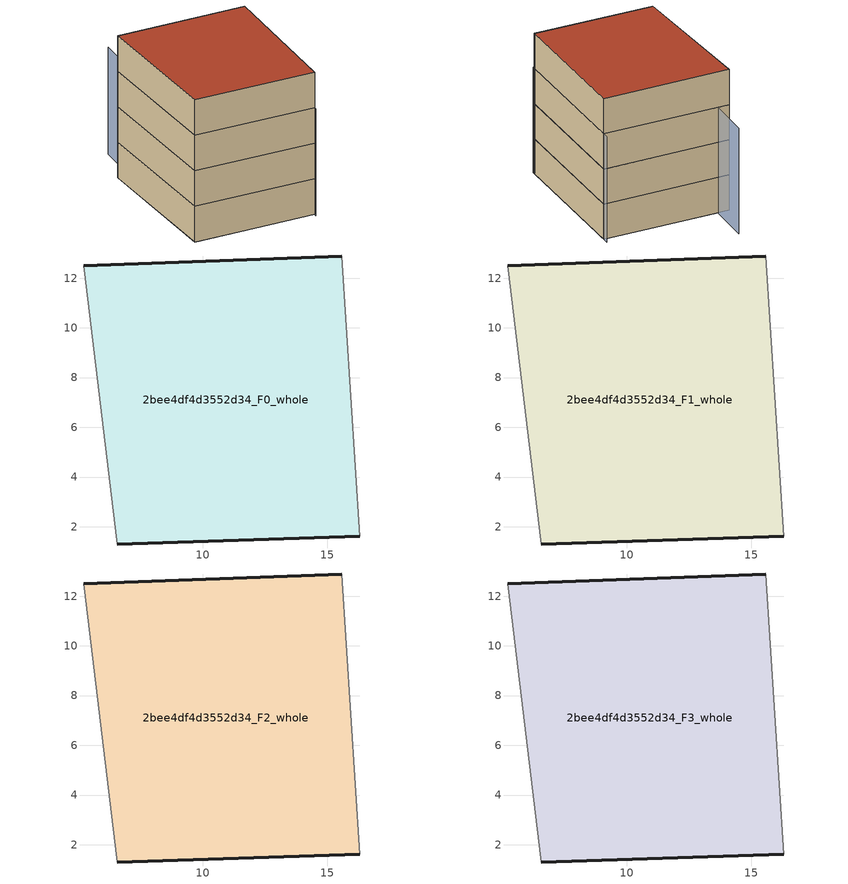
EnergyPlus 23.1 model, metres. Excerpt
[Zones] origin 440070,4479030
2bee4df4d3552d34_F0_whole
 floor ground (EU_floor_Construction): 16.32,1.62 15.58,12.89 5.21,12.5 6.55,1.3 z0
 wall outside (EU_wall_Construction): 16.32,1.62 6.55,1.3 / 5.21,12.5 15.58,12.89 z0:3
 wall adiabatic (EU_wall_Construction): 15.58,12.89 16.32,1.62 / 6.55,1.3 5.21,12.5 z0:3
2bee4df4d3552d34_F1_whole
 floor to 2bee4df4d3552d34_F0_whole (EU_floor_Construction): 16.32,1.62 15.58,12.89 5.2,12.5 6.55,1.3 z3
 wall outside (EU_wall_Construction): 16.32,1.62 6.55,1.3 / 5.21,12.5 15.58,12.89 z3:6
 wall adiabatic (EU_wall_Construction): 15.58,12.89 16.32,1.62 / 6.55,1.3 5.21,12.5 z3:6
2bee4df4d3552d34_F2_whole
 floor to 2bee4df4d3552d34_F1_whole (EU_floor_Construction): 16.32,1.62 15.58,12.89 5.2,12.5 6.55,1.3 z6
 wall outside (EU_wall_Construction): 16.32,1.62 6.55,1.3 / 5.21,12.5 15.58,12.89 z6:9
 wall adiabatic (EU_wall_Construction): 15.58,12.89 16.32,1.62 / 6.55,1.3 5.21,12.5 z6:9
2bee4df4d3552d34_F3_whole
 floor to 2bee4df4d3552d34_F2_whole (EU_floor_Construction): 16.32,1.62 15.58,12.89 5.2,12.5 6.55,1.3 z9
 wall outside (EU_wall_Construction): 16.32,1.62 6.55,1.3 / 5.21,12.5 15.58,12.89 z9:12
 wall adiabatic (EU_wall_Construction): 15.58,12.89 16.32,1.62 / 6.55,1.3 5.21,12.5 z9:12
 roof outside (EU_roof_Construction): 15.58,12.89 16.32,1.62 6.55,1.3 5.21,12.5 z12
shading: 16.33,1.41 15.55,13.35 / 6,16.09 6.56,1.31 z0:9
[Building]
EU S2 Campaign: North Axis=0; Terrain=City; Solar Distribution=FullExterior
[Site:Location]
Madrid: Latitude=40.5; Longitude=-3.5; Time Zone=1; Elevation=609
[SizingPeriod:WeatherFileDays]
AnnualSizingPeriod: Begin Month=1; Begin Day of Month=1; End Month=12; End Day of Month=31; Day of Week for Start Day=Monday; Use Weather File Daylight Saving Period=No; Use Weather File Rain and Snow Indicators=No
[MATERIAL]
EU_InternalMass_Material: Roughness=MediumRough; Thickness=0.1; Conductivity=1; Density=1800; Specific Heat=900; Thermal Absorptance=0.9; Solar Absorptance=0.7; Visible Absorptance=0.7
[MATERIAL:NOMASS] Roughness=MediumRough; Thermal Absorptance=0.9; Solar Absorptance=0.7; Visible Absorptance=0.7
Name | Thermal Resistance
EU_wall_NoMass; EU_roof_NoMass | 2.16768
EU_floor_NoMass | 1.14339
[CONSTRUCTION]
EU_wall_Construction: EU_wall_NoMass
EU_roof_Construction: EU_roof_NoMass
EU_floor_Construction: EU_floor_NoMass
EU_InternalMass_Construction: EU_InternalMass_Material
[ZONE] Type=1; Multiplier=1; Ceiling Height=autocalculate; Floor Area=autocalculate; Part of Total Floor Area=Yes
Name | Volume
2bee4df4d3552d34_F0_whole | 340.438
2bee4df4d3552d34_F1_whole; 2bee4df4d3552d34_F2_whole; 2bee4df4d3552d34_F3_whole | 340.439
[INTERNALMASS] Construction=EU_InternalMass_Construction; Surface Area=113.48
Name | Zone or ZoneList
2bee4df4d3552d34_F0_whole_EU_InternalMass | 2bee4df4d3552d34_F0_whole
2bee4df4d3552d34_F1_whole_EU_InternalMass | 2bee4df4d3552d34_F1_whole
2bee4df4d3552d34_F2_whole_EU_InternalMass | 2bee4df4d3552d34_F2_whole
2bee4df4d3552d34_F3_whole_EU_InternalMass | 2bee4df4d3552d34_F3_whole
[OTHEREQUIPMENT] Fuel Type=Electricity; Design Level Calculation Method=Watts/Area; Power per Zone Floor Area=1; Fraction Latent=0; Fraction Radiant=0; Fraction Lost=0; Carbon Dioxide Generation Rate=0; EndUse Subcategory=EU_Step8_InternalGains
Name | Zone or ZoneList or Space or SpaceList | Schedule
EU_Step8_InternalGain_2bee4df4d3552d34_F0_whole_f000 | 2bee4df4d3552d34_F0_whole | EU_Step8_GainSchedule_2bee4df4d3552d34_F0_whole_f000
EU_Step8_InternalGain_2bee4df4d3552d34_F1_whole_f000 | 2bee4df4d3552d34_F1_whole | EU_Step8_GainSchedule_2bee4df4d3552d34_F1_whole_f000
EU_Step8_InternalGain_2bee4df4d3552d34_F2_whole_f000 | 2bee4df4d3552d34_F2_whole | EU_Step8_GainSchedule_2bee4df4d3552d34_F2_whole_f000
EU_Step8_InternalGain_2bee4df4d3552d34_F3_whole_f000 | 2bee4df4d3552d34_F3_whole | EU_Step8_GainSchedule_2bee4df4d3552d34_F3_whole_f000
[ZONEVENTILATION:DESIGNFLOWRATE] Schedule=EU_AlwaysOn; Design Flow Rate Calculation Method=AirChanges/Hour; Air Changes per Hour=0.480546; Ventilation Type=Natural; Fan Pressure Rise=0; Fan Total Efficiency=1; Constant Term Coefficient=1; Temperature Term Coefficient=0; Velocity Term Coefficient=0; Velocity Squared Term Coefficient=0; Minimum Indoor Temperature=-100; Maximum Indoor Temperature=100; Delta Temperature=-100; Minimum Outdoor Temperature=-100; Maximum Outdoor Temperature=100; Maximum Wind Speed=40
Name | Zone or ZoneList or Space or SpaceList
EU_ConstantAir_2bee4df4d3552d34_F0_whole | 2bee4df4d3552d34_F0_whole
EU_ConstantAir_2bee4df4d3552d34_F1_whole | 2bee4df4d3552d34_F1_whole
EU_ConstantAir_2bee4df4d3552d34_F2_whole | 2bee4df4d3552d34_F2_whole
EU_ConstantAir_2bee4df4d3552d34_F3_whole | 2bee4df4d3552d34_F3_whole
[HVACTEMPLATE:THERMOSTAT] Constant Heating Setpoint=20; Constant Cooling Setpoint=50
EU_HeatOnly_2bee4df4d3552d34_F0_whole; EU_HeatOnly_2bee4df4d3552d34_F1_whole; EU_HeatOnly_2bee4df4d3552d34_F2_whole; EU_HeatOnly_2bee4df4d3552d34_F3_whole
[HVACTEMPLATE:ZONE:IDEALLOADSAIRSYSTEM] System Availability Schedule=EU_AlwaysOn; Maximum Heating Supply Air Temperature=50; Minimum Cooling Supply Air Temperature=13; Maximum Heating Supply Air Humidity Ratio=0.0156; Minimum Cooling Supply Air Humidity Ratio=0.0077; Heating Limit=NoLimit; Cooling Limit=NoLimit; Heating Availability Schedule=EU_AlwaysOn; Cooling Availability Schedule=EU_CoolingOff; Dehumidification Control Type=ConstantSensibleHeatRatio; Cooling Sensible Heat Ratio=0.7; Dehumidification Setpoint=60; Humidification Control Type=None; Humidification Setpoint=30; Outdoor Air Method=None; Outdoor Air Flow Rate per Person=0.00944; Outdoor Air Flow Rate per Zone Floor Area=0; Outdoor Air Flow Rate per Zone=0; Demand Controlled Ventilation Type=None; Outdoor Air Economizer Type=NoEconomizer; Heat Recovery Type=None; Sensible Heat Recovery Effectiveness=0.7; Latent Heat Recovery Effectiveness=0.65
Name | Template Thermostat
2bee4df4d3552d34_F0_whole | EU_HeatOnly_2bee4df4d3552d34_F0_whole
2bee4df4d3552d34_F1_whole | EU_HeatOnly_2bee4df4d3552d34_F1_whole
2bee4df4d3552d34_F2_whole | EU_HeatOnly_2bee4df4d3552d34_F2_whole
2bee4df4d3552d34_F3_whole | EU_HeatOnly_2bee4df4d3552d34_F3_whole
[SIZING:ZONE] Zone Cooling Design Supply Air Temperature Input Method=SupplyAirTemperature; Zone Cooling Design Supply Air Temperature=13; Zone Heating Design Supply Air Temperature Input Method=SupplyAirTemperature; Zone Heating Design Supply Air Temperature=50; Zone Cooling Design Supply Air Humidity Ratio=0.008; Zone Heating Design Supply Air Humidity Ratio=0.008; Cooling Design Air Flow Method=DesignDay; Cooling Design Air Flow Rate=0; Cooling Minimum Air Flow per Zone Floor Area=0.000762; Cooling Minimum Air Flow=0; Cooling Minimum Air Flow Fraction=0.2; Heating Design Air Flow Method=DesignDay; Heating Design Air Flow Rate=0; Heating Maximum Air Flow per Zone Floor Area=0.002032; Heating Maximum Air Flow=0.141576; Heating Maximum Air Flow Fraction=0.3; Account for Dedicated Outdoor Air System=No; Dedicated Outdoor Air System Control Strategy=NeutralSupplyAir; Dedicated Outdoor Air Low Setpoint Temperature for Design=autosize; Dedicated Outdoor Air High Setpoint Temperature for Design=autosize; Zone Load Sizing Method=Sensible Load Only No Latent Load; Zone Latent Cooling Design Supply Air Humidity Ratio Input Method=HumidityRatioDifference; Zone Cooling Design Supply Air Humidity Ratio Difference=0.005; Zone Latent Heating Design Supply Air Humidity Ratio Input Method=HumidityRatioDifference; Zone Humidification Design Supply Air Humidity Ratio Difference=0.005
2bee4df4d3552d34_F0_whole; 2bee4df4d3552d34_F1_whole; 2bee4df4d3552d34_F2_whole; 2bee4df4d3552d34_F3_whole
[SCHEDULE:CONSTANT]
Name | Hourly Value
EU_AlwaysOn | 1
EU_CoolingOff | 0
[SCHEDULE:FILE] Column Number=1; Rows to Skip at Top=0; Number of Hours of Data=8760; Column Separator=Comma; Interpolate to Timestep=No; Minutes per Item=60; Adjust Schedule for Daylight Savings=Yes
Name | File
EU_Step8_GainSchedule_2bee4df4d3552d34_F0_whole_f000 | ../../schedules/2bee4df4d3552d34/2bee4df4d3552d34_F0_whole_f000_gain.csv
EU_Step8_GainSchedule_2bee4df4d3552d34_F1_whole_f000 | ../../schedules/2bee4df4d3552d34/2bee4df4d3552d34_F1_whole_f000_gain.csv
EU_Step8_GainSchedule_2bee4df4d3552d34_F2_whole_f000 | ../../schedules/2bee4df4d3552d34/2bee4df4d3552d34_F2_whole_f000_gain.csv
EU_Step8_GainSchedule_2bee4df4d3552d34_F3_whole_f000 | ../../schedules/2bee4df4d3552d34/2bee4df4d3552d34_F3_whole_f000_gain.csv
